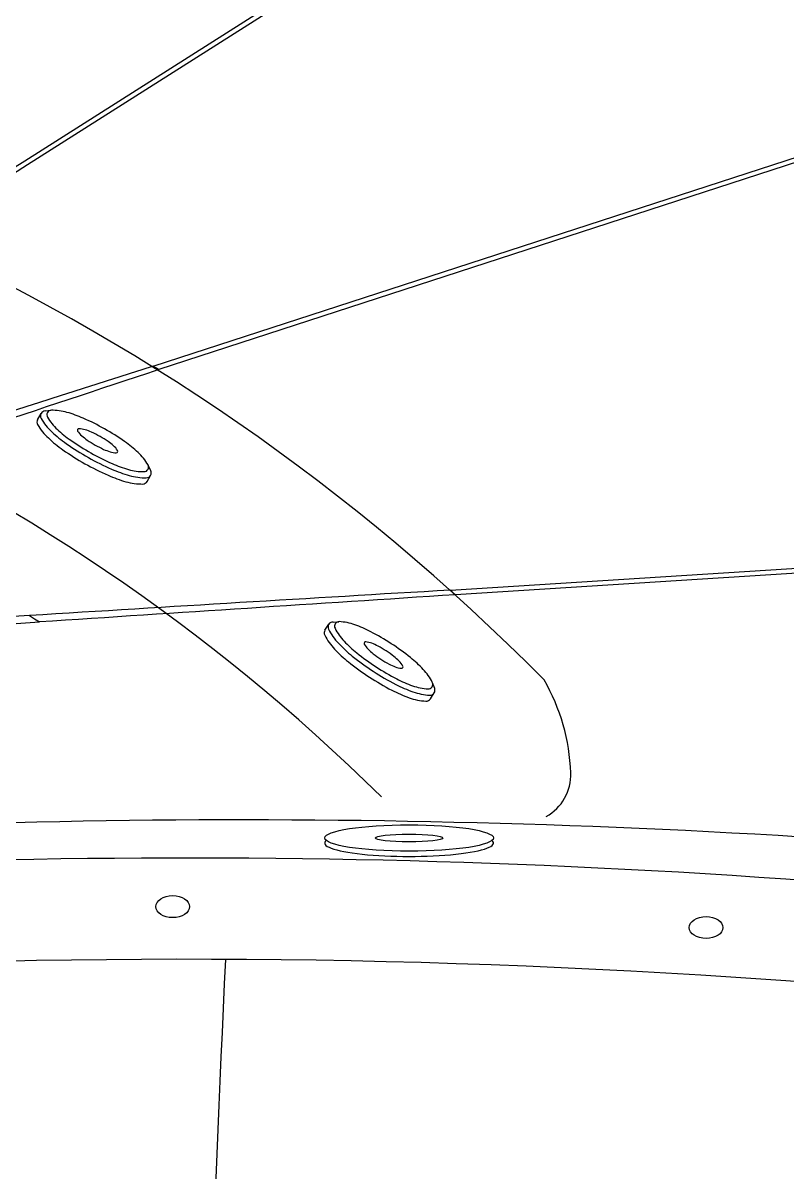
# Model space of a CAD drawing. Extents: x 398 to 508, y 628 to 778.
# Drawn here: x 460.07 to 471.39, y 673.03 to 690.05 of the extents above; entities that cross this region are included whole.
import ezdxf

# ---------------------------------------------------------------- set-up
doc = ezdxf.new("R2010")
doc.units = 0
doc.header["$MEASUREMENT"] = 0
doc.layers.add('1', color=4, linetype='Continuous')

# ---------------------------------------------------------------- blocks, each defined once
blk = doc.blocks.new('MINI')
at = {"layer": '1', "color": 3}
for p, q in [((0.223, 0.931), (0.327, 0.931)), ((0.391, 0.895), (0.44, 0.828)), ((0.391, 0.895), (0.391, 0.895)), ((0.386, -0.902), (0.441, -0.828)), ((0.223, -0.932), (0.327, -0.932)), ((0.327, -0.932), (0.327, -0.932))]:
    blk.add_line(p, q, dxfattribs=at)
for points in [[(0.223, 0.931, 0.267867), (0.159, 0.895, 0.072378), (0.065, 0.659, 0.034036), (0.019, 0.384, 0.024706), (0, 0, 0.024706), (0.019, -0.384, 0.034036), (0.065, -0.659, 0.072378), (0.159, -0.895, 0.267867), (0.223, -0.932, 0.267867)], [(0.391, 0.895, 0.267867), (0.327, 0.931, 0.267867), (0.264, 0.895, 0.072378), (0.17, 0.659, 0.034036), (0.123, 0.384, 0.024706), (0.104, 0, 0.024706), (0.123, -0.384, 0.034036), (0.17, -0.659, 0.072378), (0.264, -0.895, 0.267867), (0.327, -0.932, 0.267867)], [(0.327, -0.932, 0.238458), (0.386, -0.902, 0.072378)]]:
    blk.add_lwpolyline(points, format="xyb", dxfattribs=at)
for points in [[(0.386, -0.855, 0.267867), (0.445, -0.822, 0.072378), (0.531, -0.605, 0.034036), (0.574, -0.352, 0.024706), (0.591, 0, 0.024706), (0.574, 0.352, 0.034036), (0.531, 0.605, 0.072378), (0.445, 0.822, 0.267867), (0.386, 0.855, 0.267867), (0.328, 0.822, 0.072378), (0.242, 0.605, 0.034036), (0.199, 0.352, 0.024706), (0.182, 0, 0.024706), (0.199, -0.352, 0.034036), (0.242, -0.605, 0.072378), (0.328, -0.822, 0.267867)], [(0.388, 0.343, 0.280852), (0.368, 0.331, 0.066452), (0.337, 0.244, 0.030521), (0.321, 0.143, 0.022038), (0.315, 0.003, 0.022038), (0.321, -0.137, 0.030521), (0.337, -0.238, 0.066452), (0.368, -0.325, 0.280852), (0.388, -0.337, 0.280852), (0.408, -0.325, 0.066452), (0.439, -0.238, 0.030521), (0.454, -0.137, 0.022038), (0.46, 0.003, 0.022038), (0.454, 0.143, 0.030521), (0.439, 0.244, 0.066452), (0.408, 0.331, 0.280852)]]:
    blk.add_lwpolyline(points, format="xyb", close=True, dxfattribs=at)
blk = doc.blocks.new('2013GLEAM')
at = {"layer": '1', "color": 3, "linetype": 'Continuous'}
for p, q in [((62.017, 44.552), (78.39, 54.943)), ((78.451, 54.894), (62.056, 44.49)), ((63.918, 41.511), (77.779, 46.014)), ((77.774, 45.935), (64, 41.459)), ((60.276, 43.463), (62.017, 44.552)), ((62.056, 44.49), (60.384, 43.414)), ((68.321, 38.196), (78.341, 38.826)), ((78.358, 38.753), (68.397, 38.126)), ((68.359, 38.161), (68.397, 38.126)), ((62.087, 37.818), (51.198, 37.203)), ((62.087, 37.818), (62.161, 37.771)), ((51.214, 36.96), (62.232, 37.724)), ((62.161, 37.771), (62.232, 37.724))]:
    blk.add_line(p, q, dxfattribs=at)
for centre, radius, start, end in [((47.183, 14.58), 31.688, 44.6929, 128.0917), ((47.171, 14.702), 28.682, 45.4276, 127.7102), ((748589.218, -2354922.514), 2471061.65, 107.632858241, 107.632990727), ((321396.638, -968755.749), 1020697.161, 108.349755934, 108.350071249), ((47.259, 14.805), 31.476, 57.9557, 58.0437), ((47.259, 14.805), 31.476, 57.8678, 57.9557), ((155.908, -1460.722), 1501.474, 93.344215, 93.582505), ((47.259, 14.805), 31.476, 47.9048, 47.9992), ((29230.291, -447371.833), 448359.329, 93.72922703, 93.73001653), ((67.149, 35.385), 2.958, 2.0387, 30.0557), ((69.391, 35.465), 0.714, 299.2267, 2.0387), ((64.418, -91.413), 125.642, 82.68181, 94.30311), ((64.411, -91.02), 123.75, 85.02839, 100.38447), ((322.024, 19.841), 257.357, 177.12968, 182.26331)]:
    blk.add_arc(centre, radius, start, end, dxfattribs=at)
at = {"layer": '1', "color": 2, "linetype": 'Continuous'}
blk.add_arc((65.246, -100.062), 134.856, 85.0234, 94.36159, dxfattribs=at)
at = {"layer": '1'}
for major_axis, ratio in [((1.25, 0), 0.156933), ((0.5, 0), 0.115363)]:
    blk.add_ellipse((67.709, 34.526), major_axis=major_axis, ratio=ratio, dxfattribs=at)
blk.add_ellipse((67.709, 34.45), major_axis=(1.25, 0), ratio=0.156933, start_param=2.947432, end_param=6.477346, dxfattribs=at)
at = {"layer": '1', "color": 2}
for centre in [(64.207, 33.51), (72.109, 33.2)]:
    blk.add_ellipse(centre, major_axis=(-0.25, 0), ratio=0.649149, dxfattribs=at)
at = {"layer": '1'}
for p, rotation in [((62.907, 40.067), 60.59458120539594), ((67.122, 36.907), 56.9308540177075)]:
    blk.add_blockref('MINI', p, dxfattribs=dict(at, rotation=rotation))

msp = doc.modelspace()

# ---------------------------------------------------------------- block references
at = {"layer": '1'}
msp.add_blockref('2013GLEAM', (398.077, 643.46), dxfattribs=at)

doc.saveas('drawing.dxf')
